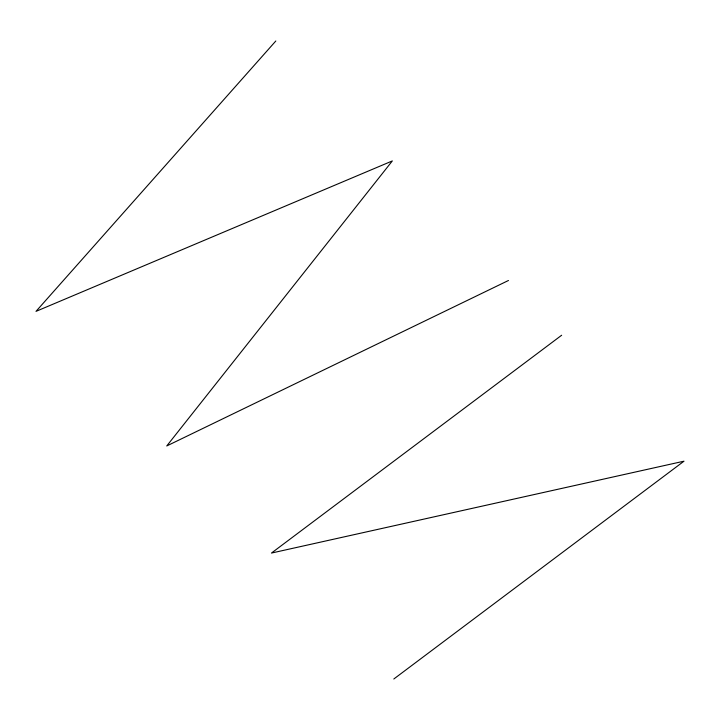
<?xml version="1.0" encoding="UTF-8"?>
<svg xmlns="http://www.w3.org/2000/svg" width="720" height="720" viewBox="0 0 720 720"><rect width="100%" height="100%" fill="white"/><g stroke="black" fill="none" stroke-linecap="round" stroke-linejoin="round"><path stroke-width="1.08" d="M275.823 40.995L36 311.364L392.328 160.929L166.743 445.959L508.464 280.485M561.654 335.241L271.458 553.059L684 461.187L393.804 679.005"/></g></svg>
